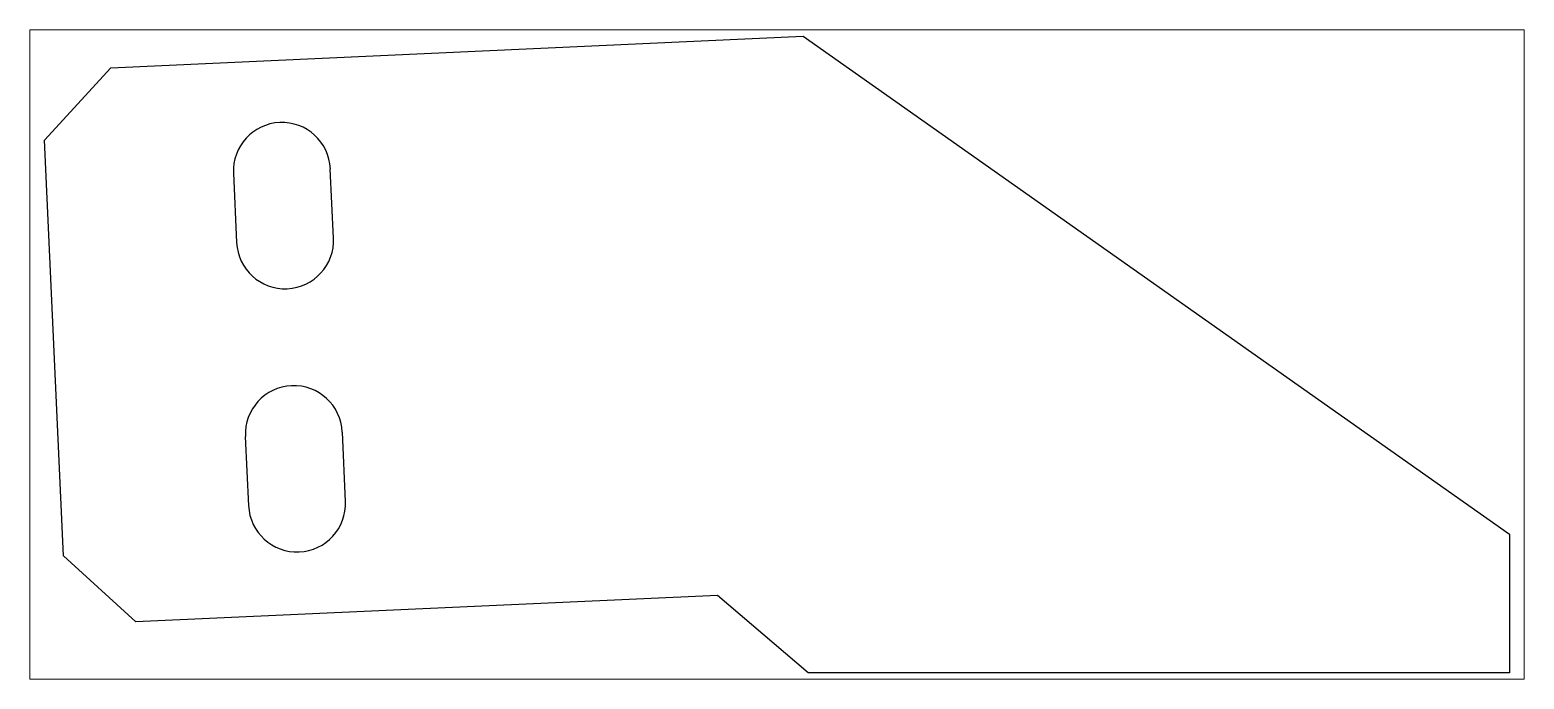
# Paper-space layout 'Layout1' of a CAD drawing. Header units: millimetres. Extents: x 0 to 257, y 42 to 153.
# The model-space entities are those that its viewports show. They can reach past a viewport. Long polylines and large blocks are cut down to what shows.
import ezdxf

# ---------------------------------------------------------------- set-up
doc = ezdxf.new("R2010")
doc.units = ezdxf.units.MM
doc.header["$LTSCALE"] = 25
doc.layers.add('3_Pezzi', color=7, linetype='Continuous')
doc.layers.add('5_Bulloni', color=7, linetype='Continuous')

msp = doc.modelspace()

# ---------------------------------------------------------------- linework, layer by layer
at = {"layer": '3_Pezzi', "color": 3, "linetype": 'Continuous'}
for p, q in [((4.77, 20.68), (54.72, 22.95)), ((54.72, 22.95), (105.66, -12.95)), ((0, 15.46), (4.77, 20.68)), ((1.36, -14.51), (0, 15.46)), ((105.66, -12.95), (105.66, -22.95)), ((6.58, -19.28), (1.36, -14.51)), ((48.54, -17.38), (6.58, -19.28)), ((55.08, -22.95), (48.54, -17.38)), ((105.66, -22.95), (55.08, -22.95))]:
    msp.add_line(p, q, dxfattribs=at)
at = {"layer": '5_Bulloni', "color": 4, "linetype": 'Continuous'}
for p, q in [((13.62, 13.07), (13.85, 8.08)), ((20.84, 8.39), (20.61, 13.39)), ((14.48, -5.91), (14.71, -10.9)), ((21.7, -10.59), (21.48, -5.59))]:
    msp.add_line(p, q, dxfattribs=at)
for centre, start, end in [((17.12, 13.23), 2.5999, 182.5999), ((17.35, 8.24), 182.5999, 2.5999), ((17.98, -5.75), 2.5999, 182.5999), ((18.21, -10.74), 182.5999, 2.5999)]:
    msp.add_arc(centre, 3.5, start, end, dxfattribs=at)

psp = doc.layouts.get("Layout1")

# ---------------------------------------------------------------- viewports
at = {"layer": '0'}
psp.add_viewport(center=(128.5, 97.5), size=(257, 111.6232), view_center_point=(52.83, 0), view_height=46.8105, dxfattribs=at)

doc.saveas('drawing.dxf')
